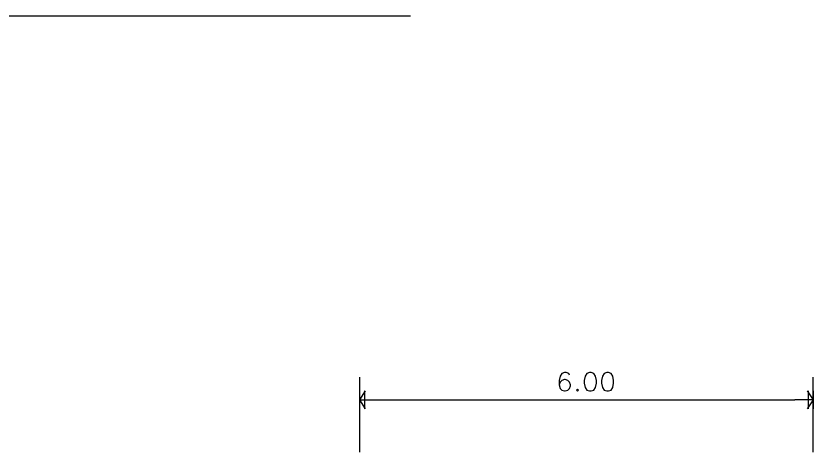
# Model space of a CAD drawing. Header units: inches. Extents: x 5 to 295, y 10 to 227.
# Drawn here: x 192.19 to 218.58, y 80.66 to 95.1 of the extents above; entities that cross this region are included whole.
import ezdxf

# ---------------------------------------------------------------- set-up
doc = ezdxf.new("R2010")
doc.units = ezdxf.units.IN
doc.header["$MEASUREMENT"] = 0
doc.layers.add('1- 1', color=1, linetype='Continuous')
doc.layers.add('dim-75', color=2, linetype='Continuous')

msp = doc.modelspace()

# ---------------------------------------------------------------- linework, layer by layer
at = {"layer": '1- 1', "lineweight": 25}
msp.add_lwpolyline([(12.817, 95.099), (205.25, 95.099)], dxfattribs=at)
at = {"layer": 'dim-75'}
for points in [[(210.518, 83.204), (210.495, 83.259), (210.408, 83.291), (210.352, 83.291), (210.265, 83.259), (210.21, 83.172), (210.179, 83.03), (210.179, 82.888), (210.21, 82.769), (210.265, 82.714), (210.352, 82.69), (210.376, 82.69), (210.463, 82.714), (210.518, 82.769), (210.55, 82.856), (210.55, 82.888), (210.518, 82.975), (210.463, 83.03), (210.376, 83.062), (210.352, 83.062), (210.265, 83.03), (210.21, 82.975), (210.179, 82.888)], [(211.182, 83.291), (211.095, 83.259), (211.04, 83.172), (211.008, 83.03), (211.008, 82.943), (211.04, 82.801), (211.095, 82.714), (211.182, 82.69), (211.237, 82.69), (211.324, 82.714), (211.379, 82.801), (211.411, 82.943), (211.411, 83.03), (211.379, 83.172), (211.324, 83.259), (211.237, 83.291), (211.182, 83.291)], [(211.75, 83.291), (211.664, 83.259), (211.608, 83.172), (211.577, 83.03), (211.577, 82.943), (211.608, 82.801), (211.664, 82.714), (211.75, 82.69), (211.806, 82.69), (211.893, 82.714), (211.948, 82.801), (211.979, 82.943), (211.979, 83.03), (211.948, 83.172), (211.893, 83.259), (211.806, 83.291), (211.75, 83.291)], [(203.575, 80.66), (203.575, 83.141)], [(218.583, 80.66), (218.583, 83.141)], [(203.765, 82.09), (203.575, 82.39), (203.765, 82.69)], [(203.575, 82.09), (203.575, 82.69)], [(203.725, 82.69), (203.725, 82.09)], [(210.779, 82.746), (210.747, 82.714), (210.779, 82.69), (210.81, 82.714), (210.779, 82.746)], [(218.393, 82.69), (218.583, 82.39), (218.393, 82.09)], [(218.433, 82.09), (218.433, 82.69)], [(218.583, 82.69), (218.583, 82.09)], [(203.575, 82.39), (204.175, 82.39)], [(204.175, 82.39), (217.983, 82.39)], [(218.583, 82.39), (217.983, 82.39)]]:
    msp.add_lwpolyline(points, dxfattribs=at)

doc.saveas('drawing.dxf')
